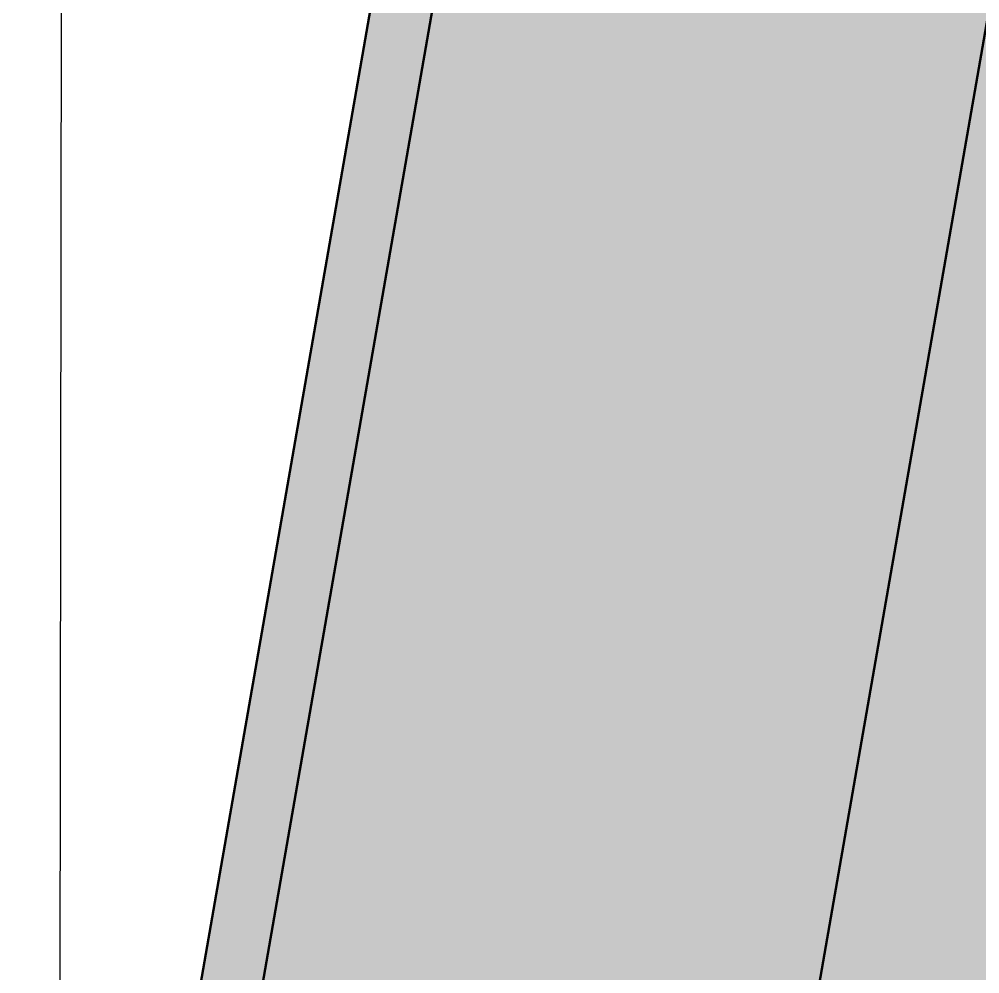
# Model space of a CAD drawing. Header units: metres. Extents: x -1161 to -1080, y 3 to 563.
# Drawn here: x -1136.4505 to -1136.2141, y 541.7071 to 541.942 of the extents above; entities that cross this region are included whole.
import ezdxf

# ---------------------------------------------------------------- set-up
doc = ezdxf.new("R2010")
doc.units = ezdxf.units.M
doc.linetypes.add('JacobsDash', pattern=[0.0045, 0.003, -0.0015])
for name, color, linetype, lineweight in [('A-DETL', 7, 'Continuous', 13), ('A-GENM', 7, 'Continuous', 35), ('A-WALL', 7, 'Continuous', 50)]:
    doc.layers.add(name, color=color, linetype=linetype, lineweight=lineweight)

# ---------------------------------------------------------------- blocks, each defined once
blk = doc.blocks.new('T2DPAA-T2D-C3S-RS-M3D-100334_rvt-1-DRG-2873171 - BARRIER LAYOUT')
at = {"layer": 'A-GENM', "color": 254, "lineweight": 25, "true_color": 0xd1d1d1}
blk.add_line((-1136.4397, 542.23672), (-1136.44124, 541.27864), dxfattribs=at)
blk = doc.blocks.new('North_Wall - North_Wall-6845343-DRG-2873171 - BARRIER LAYOUT')
at = {"layer": 'A-WALL', "linetype": 'JacobsDash', "lineweight": 18, "true_color": 0xc3c3c3}
for points in [[(200.86981, 1234.70914), (233.84602, 1237.59418), (233.84211, 1237.6089), (200.8685, 1234.72408)], [(200.90598, 1234.29572), (233.93948, 1237.18577), (233.9267, 1237.27104), (233.91522, 1237.33056), (233.84602, 1237.59418), (200.86981, 1234.70914), (200.90537, 1234.30269)]]:
    blk.add_hatch(color=9, dxfattribs=at).paths.add_polyline_path(points)
at = {"layer": 'A-WALL', "color": 252, "true_color": 0x888888}
for p, q in [((200.8685, 1234.72408), (233.84215, 1237.6089)), ((233.84602, 1237.59418), (200.86981, 1234.70914))]:
    blk.add_line(p, q, dxfattribs=at)

msp = doc.modelspace()

# ---------------------------------------------------------------- linework, layer by layer
at = {"layer": 'A-DETL', "color": 8, "lineweight": 50, "true_color": 0x808080}
msp.add_line((-1135.8232, 544.17521), (-1141.7909, 509.92202), dxfattribs=at)

# ---------------------------------------------------------------- block references
at = {"lineweight": 5}
msp.add_blockref('T2DPAA-T2D-C3S-RS-M3D-100334_rvt-1-DRG-2873171 - BARRIER LAYOUT', (0, 0), dxfattribs=at)
at = {"layer": 'A-WALL', "color": 252, "true_color": 0x888888, "rotation": 75.11694444444437}
msp.add_blockref('North_Wall - North_Wall-6845343-DRG-2873171 - BARRIER LAYOUT', (0, 0), dxfattribs=at)

doc.saveas('drawing.dxf')
